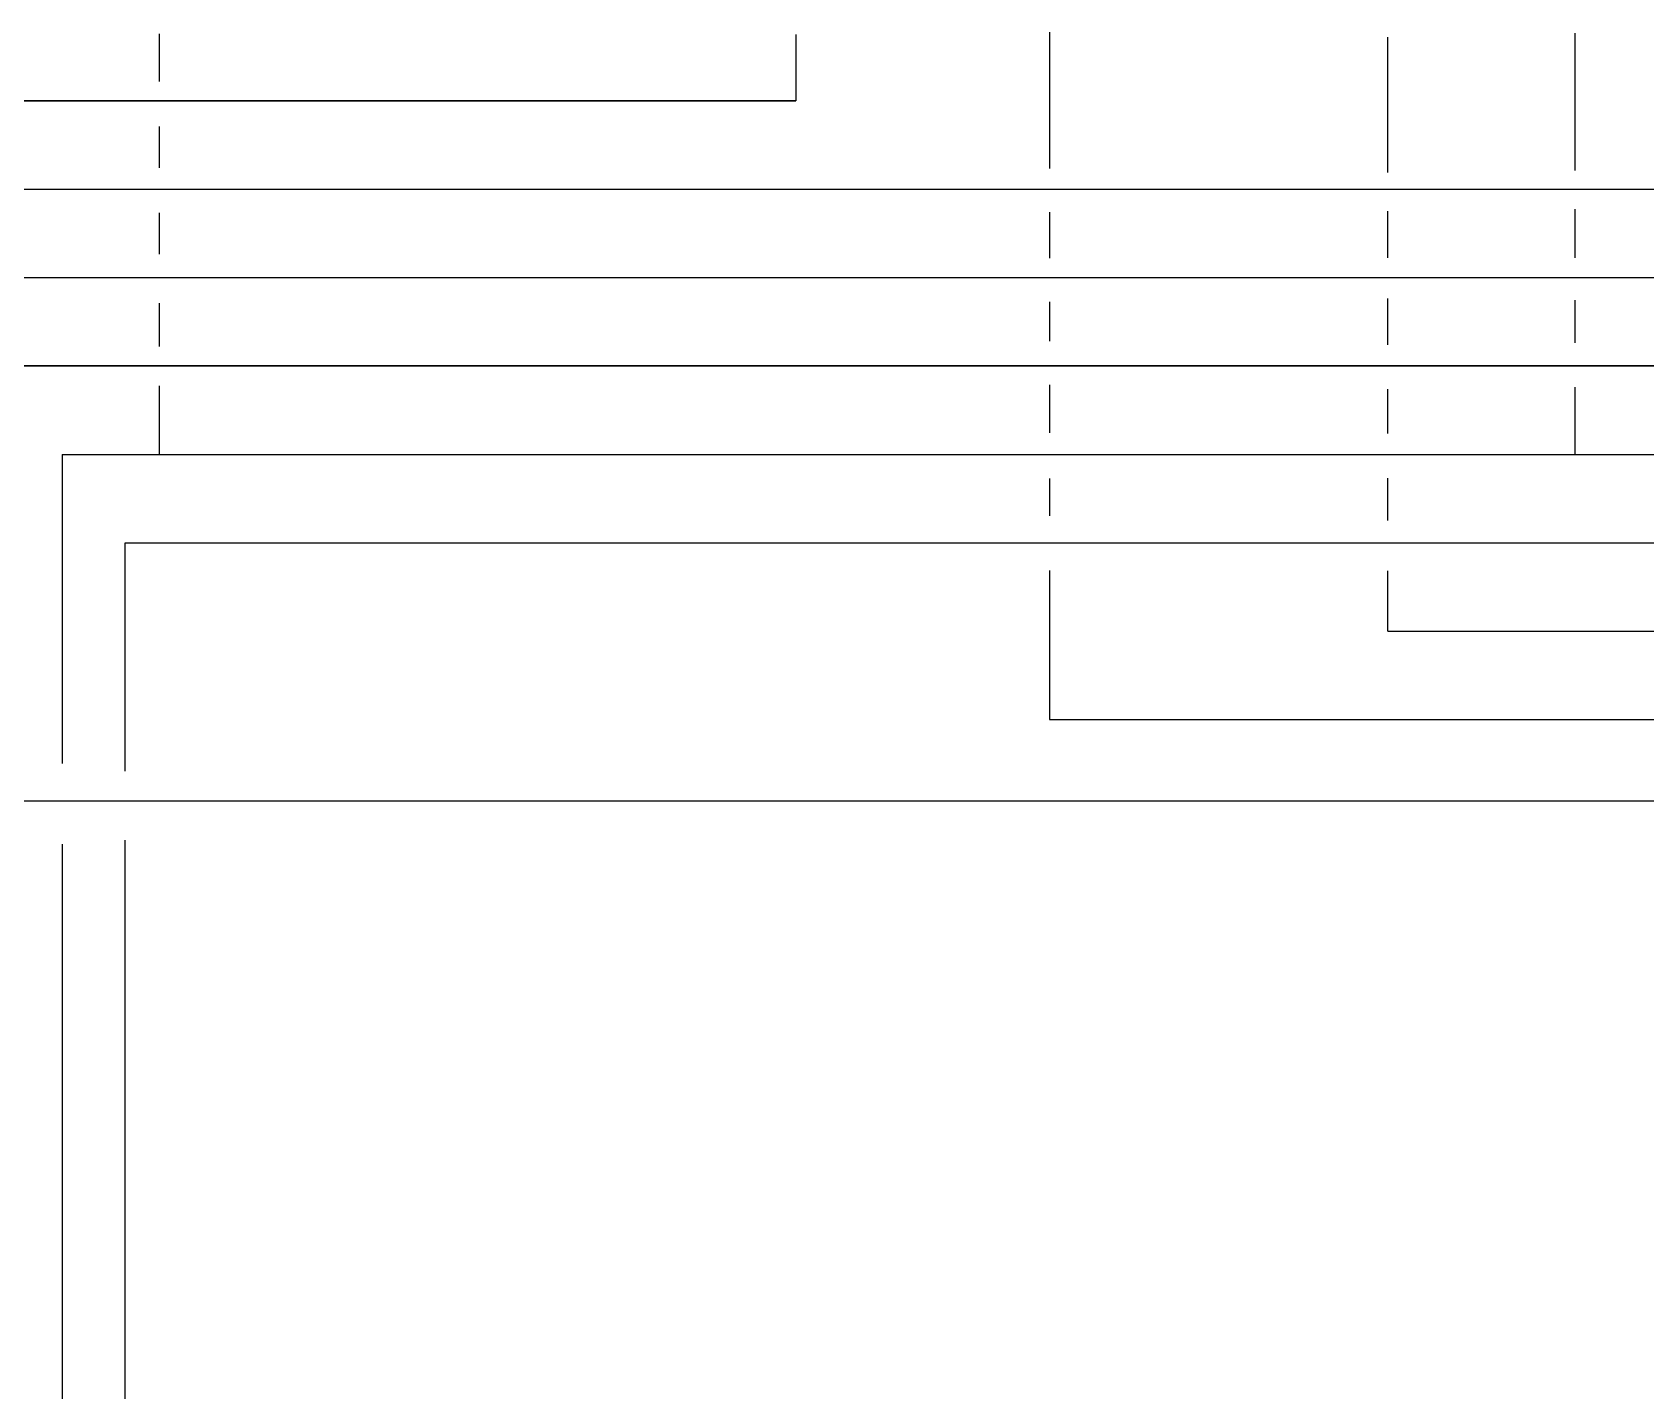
# Model space of a CAD drawing. Header units: millimetres. Extents: x 702 to 1891, y -286 to 555.
# Drawn here: x 1011.9 to 1171.5, y 8 to 142.4 of the extents above; entities that cross this region are included whole.
import ezdxf

# ---------------------------------------------------------------- set-up
doc = ezdxf.new("R2010")
doc.units = ezdxf.units.MM
doc.header["$MEASUREMENT"] = 0
doc.layers.get('0').update_dxf_attribs({"linetype": 'CONTINUOUS'})
doc.layers.add('CIP', color=24, linetype='CONTINUOUS')
doc.layers.add('蒸汽', color=210, linetype='CONTINUOUS', lineweight=30)

msp = doc.modelspace()

# ---------------------------------------------------------------- linework, layer by layer
at = {"color": 111}
for p, q in [((1024.5, 137.49), (1024.5, 142.19)), ((1164.52, 128.68), (1164.52, 142.26)), ((1024.5, 128.95), (1024.5, 133.02)), ((1024.5, 120.4), (1024.5, 124.48)), ((1164.52, 120.05), (1164.52, 124.86)), ((1024.5, 111.27), (1024.5, 115.54)), ((1164.52, 111.64), (1164.52, 115.84)), ((1146.01, 109.34), (1279.47, 109.34)), ((1024.5, 100.6), (1024.5, 107.38)), ((1164.52, 100.6), (1164.52, 107.24)), ((1014.88, 100.6), (1014.88, 70.03)), ((1014.88, 100.6), (1719.71, 100.6)), ((1014.88, 62.05), (1014.88, -87.83))]:
    msp.add_line(p, q, dxfattribs=at)
at = {"color": 6}
for p, q in [((1087.44, 142.14), (1087.44, 135.56)), ((975.84, 66.33), (1425.89, 66.33))]:
    msp.add_line(p, q, dxfattribs=at)
at = {"color": 42}
for p, q in [((1112.54, 142.35), (1112.54, 128.89)), ((1146.01, 128.49), (1146.01, 141.87)), ((986.38, 126.82), (1279.47, 126.82)), ((1112.54, 124.56), (1112.54, 120.02)), ((1146.01, 120.05), (1146.01, 124.67)), ((979.08, 118.08), (1273.62, 118.08)), ((1112.54, 115.7), (1112.54, 111.81)), ((1146.01, 111.44), (1146.01, 116.03)), ((1112.54, 107.49), (1112.54, 102.74)), ((1146.01, 102.65), (1146.01, 107.05)), ((1112.54, 98.2), (1112.54, 94.52)), ((1146.01, 94.05), (1146.01, 98.25)), ((1112.54, 89.12), (1112.54, 74.38)), ((1146.01, 83.12), (1146.01, 89.08)), ((1146.01, 83.12), (1269.71, 83.12)), ((1112.54, 74.38), (1265.55, 74.38))]:
    msp.add_line(p, q, dxfattribs=at)
at = {"layer": 'CIP'}
for p, q in [((1021.11, 91.86), (1176.31, 91.86)), ((1021.11, 69.27), (1021.11, 91.86)), ((1021.11, -85.31), (1021.11, 62.43))]:
    msp.add_line(p, q, dxfattribs=at)
at = {"layer": '蒸汽'}
for p, q in [((959.29, 135.56), (1087.44, 135.56)), ((968.06, 109.34), (1618.16, 109.34))]:
    msp.add_line(p, q, dxfattribs=at)

doc.saveas('drawing.dxf')
